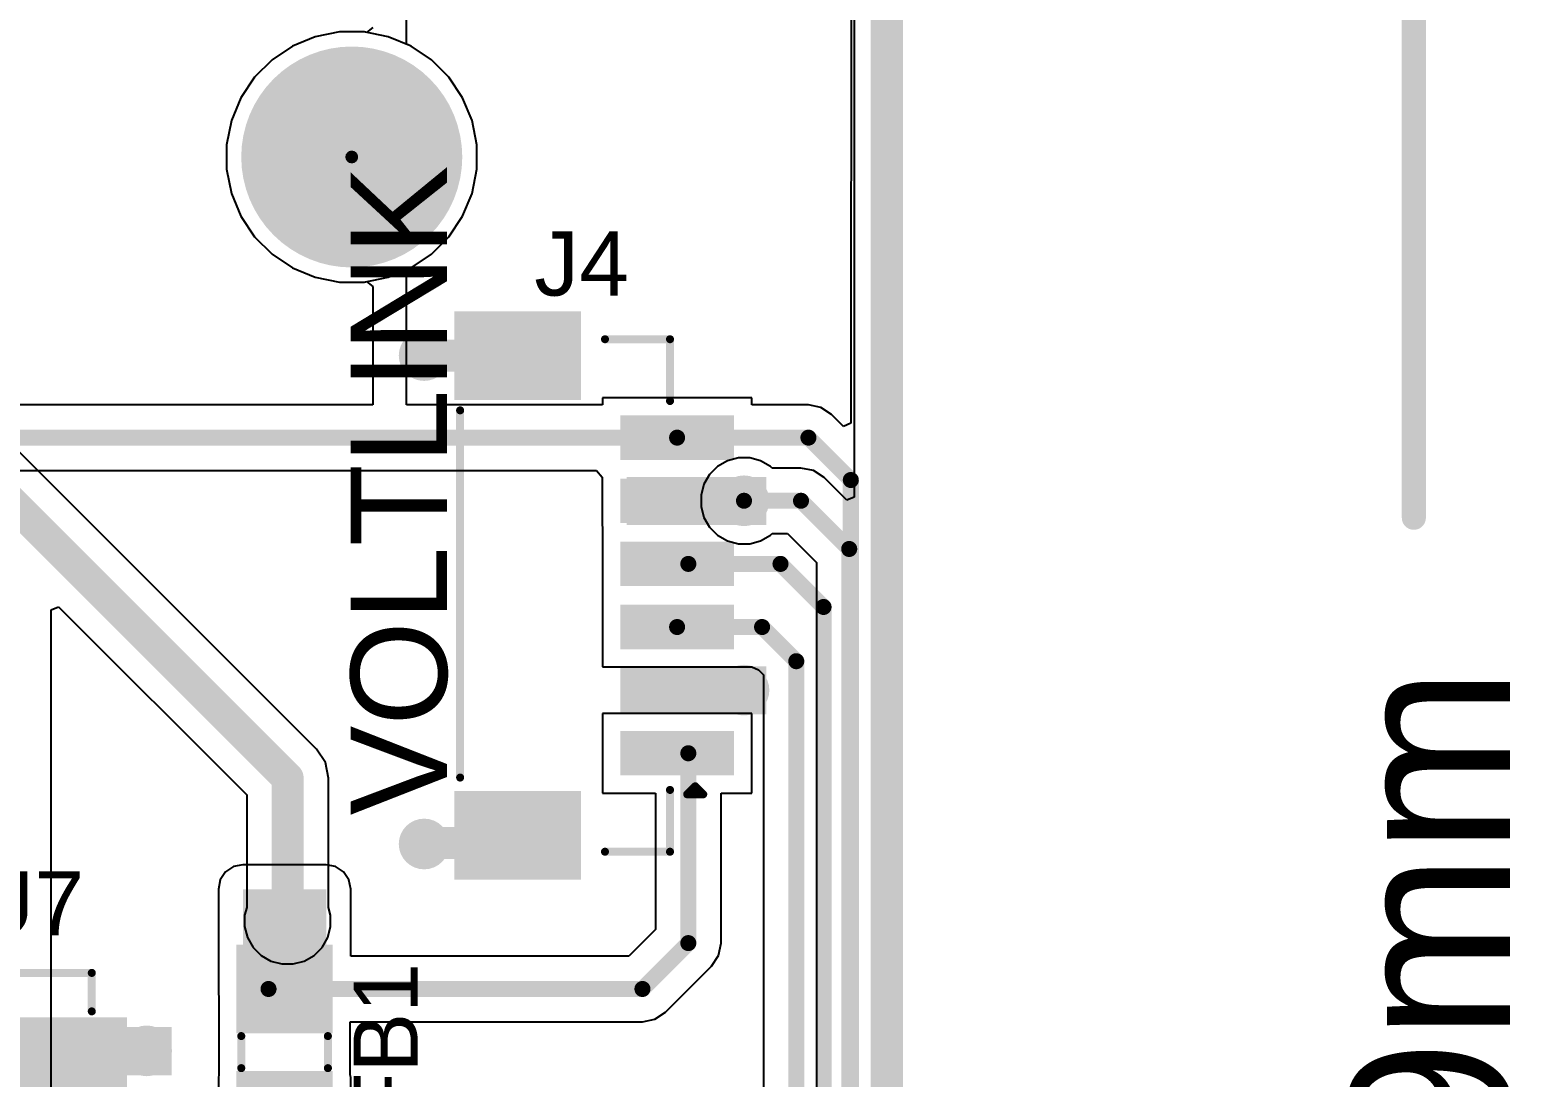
# Model space of a CAD drawing. Header units: millimetres. Extents: x -1.53 to 7.44, y -0.61 to 4.57.
# Drawn here: x 6.511 to 7.435, y 2.159 to 2.813 of the extents above; entities that cross this region are included whole.
import ezdxf

# ---------------------------------------------------------------- set-up
doc = ezdxf.new("R2010")
doc.units = ezdxf.units.MM
doc.header["$MEASUREMENT"] = 0
for name, color, linetype in [('BottomLayer', 5, 'Continuous'), ('BottomSolder', 6, 'Continuous'), ('Mechanical1', 6, 'Continuous'), ('Mechanical2', 216, 'Continuous'), ('MultiLayer', 9, 'Continuous'), ('PadHoleLayer', 156, 'Continuous'), ('TopLayer', 1, 'Continuous'), ('TopOverlay', 2, 'Continuous'), ('TopPaste', 8, 'Continuous'), ('TopSolder', 216, 'Continuous'), ('ViaHoleLayer', 16, 'Continuous')]:
    doc.layers.add(name, color=color, linetype=linetype)
doc.styles.add('Arial', font='', dxfattribs={"height": 0.2})
doc.styles.get('Arial').set_extended_font_data('Arial')

# ---------------------------------------------------------------- blocks, each defined once
blk = doc.blocks.new('ESP32_WROOM_32UE_N16_66')
at = {"layer": 'BottomLayer'}
h = blk.add_hatch(color=5, dxfattribs=at)
edge = h.paths.add_edge_path()
edge.add_arc((-0.08646, 0.11575), 0.01181, 0, 360)
h = blk.add_hatch(color=5, dxfattribs=at)
edge = h.paths.add_edge_path()
edge.add_arc((-0.03134, 0.11575), 0.01181, 0, 360)
h = blk.add_hatch(color=5, dxfattribs=at)
edge = h.paths.add_edge_path()
edge.add_arc((-0.11402, 0.08819), 0.01181, 0, 360)
h = blk.add_hatch(color=5, dxfattribs=at)
edge = h.paths.add_edge_path()
edge.add_arc((-0.0589, 0.08819), 0.01181, 0, 360)
h = blk.add_hatch(color=5, dxfattribs=at)
edge = h.paths.add_edge_path()
edge.add_arc((-0.00378, 0.08819), 0.01181, 0, 360)
h = blk.add_hatch(color=5, dxfattribs=at)
edge = h.paths.add_edge_path()
edge.add_arc((-0.08646, 0.06063), 0.01181, 0, 360)
h = blk.add_hatch(color=5, dxfattribs=at)
edge = h.paths.add_edge_path()
edge.add_arc((-0.03134, 0.06063), 0.01181, 0, 360)
h = blk.add_hatch(color=5, dxfattribs=at)
edge = h.paths.add_edge_path()
edge.add_arc((-0.11402, 0.03307), 0.01181, 0, 360)
h = blk.add_hatch(color=5, dxfattribs=at)
edge = h.paths.add_edge_path()
edge.add_arc((-0.0589, 0.03307), 0.01181, 0, 360)
h = blk.add_hatch(color=5, dxfattribs=at)
edge = h.paths.add_edge_path()
edge.add_arc((-0.00378, 0.03307), 0.01181, 0, 360)
h = blk.add_hatch(color=5, dxfattribs=at)
edge = h.paths.add_edge_path()
edge.add_arc((-0.08646, 0.00551), 0.01181, 0, 360)
h = blk.add_hatch(color=5, dxfattribs=at)
edge = h.paths.add_edge_path()
edge.add_arc((-0.03134, 0.00551), 0.01181, 0, 360)
at = {"layer": 'MultiLayer'}
h = blk.add_hatch(color=9, dxfattribs=at)
edge = h.paths.add_edge_path()
edge.add_arc((-0.08646, 0.11575), 0.01181, 0, 360)
h = blk.add_hatch(color=9, dxfattribs=at)
edge = h.paths.add_edge_path()
edge.add_arc((-0.03134, 0.11575), 0.01181, 0, 360)
h = blk.add_hatch(color=9, dxfattribs=at)
edge = h.paths.add_edge_path()
edge.add_arc((-0.11402, 0.08819), 0.01181, 0, 360)
h = blk.add_hatch(color=9, dxfattribs=at)
edge = h.paths.add_edge_path()
edge.add_arc((-0.0589, 0.08819), 0.01181, 0, 360)
h = blk.add_hatch(color=9, dxfattribs=at)
edge = h.paths.add_edge_path()
edge.add_arc((-0.00378, 0.08819), 0.01181, 0, 360)
h = blk.add_hatch(color=9, dxfattribs=at)
edge = h.paths.add_edge_path()
edge.add_arc((-0.08646, 0.06063), 0.01181, 0, 360)
h = blk.add_hatch(color=9, dxfattribs=at)
edge = h.paths.add_edge_path()
edge.add_arc((-0.03134, 0.06063), 0.01181, 0, 360)
h = blk.add_hatch(color=9, dxfattribs=at)
edge = h.paths.add_edge_path()
edge.add_arc((-0.11402, 0.03307), 0.01181, 0, 360)
h = blk.add_hatch(color=9, dxfattribs=at)
edge = h.paths.add_edge_path()
edge.add_arc((-0.0589, 0.03307), 0.01181, 0, 360)
h = blk.add_hatch(color=9, dxfattribs=at)
edge = h.paths.add_edge_path()
edge.add_arc((-0.00378, 0.03307), 0.01181, 0, 360)
h = blk.add_hatch(color=9, dxfattribs=at)
edge = h.paths.add_edge_path()
edge.add_arc((-0.08646, 0.00551), 0.01181, 0, 360)
h = blk.add_hatch(color=9, dxfattribs=at)
edge = h.paths.add_edge_path()
edge.add_arc((-0.03134, 0.00551), 0.01181, 0, 360)
at = {"layer": 'PadHoleLayer'}
h = blk.add_hatch(color=156, dxfattribs=at)
edge = h.paths.add_edge_path()
edge.add_arc((-0.08646, 0.11575), 0.00591, 0, 360)
h = blk.add_hatch(color=156, dxfattribs=at)
edge = h.paths.add_edge_path()
edge.add_arc((-0.03134, 0.11575), 0.00591, 0, 360)
h = blk.add_hatch(color=156, dxfattribs=at)
edge = h.paths.add_edge_path()
edge.add_arc((-0.11402, 0.08819), 0.00591, 0, 360)
h = blk.add_hatch(color=156, dxfattribs=at)
edge = h.paths.add_edge_path()
edge.add_arc((-0.0589, 0.08819), 0.00591, 0, 360)
h = blk.add_hatch(color=156, dxfattribs=at)
edge = h.paths.add_edge_path()
edge.add_arc((-0.00378, 0.08819), 0.00591, 0, 360)
h = blk.add_hatch(color=156, dxfattribs=at)
edge = h.paths.add_edge_path()
edge.add_arc((-0.08646, 0.06063), 0.00591, 0, 360)
h = blk.add_hatch(color=156, dxfattribs=at)
edge = h.paths.add_edge_path()
edge.add_arc((-0.03134, 0.06063), 0.00591, 0, 360)
h = blk.add_hatch(color=156, dxfattribs=at)
edge = h.paths.add_edge_path()
edge.add_arc((-0.11402, 0.03307), 0.00591, 0, 360)
h = blk.add_hatch(color=156, dxfattribs=at)
edge = h.paths.add_edge_path()
edge.add_arc((-0.0589, 0.03307), 0.00591, 0, 360)
h = blk.add_hatch(color=156, dxfattribs=at)
edge = h.paths.add_edge_path()
edge.add_arc((-0.00378, 0.03307), 0.00591, 0, 360)
h = blk.add_hatch(color=156, dxfattribs=at)
edge = h.paths.add_edge_path()
edge.add_arc((-0.08646, 0.00551), 0.00591, 0, 360)
h = blk.add_hatch(color=156, dxfattribs=at)
edge = h.paths.add_edge_path()
edge.add_arc((-0.03134, 0.00551), 0.00591, 0, 360)
at = {"layer": 'TopLayer'}
for points in [[(-0.37402, 0.36732), (-0.31496, 0.36732), (-0.31496, 0.33189), (-0.37402, 0.33189)], [(0.31496, 0.36732), (0.37402, 0.36732), (0.37402, 0.33189), (0.31496, 0.33189)], [(-0.37402, 0.31732), (-0.31496, 0.31732), (-0.31496, 0.28189), (-0.37402, 0.28189)], [(0.31496, 0.31732), (0.37402, 0.31732), (0.37402, 0.28189), (0.31496, 0.28189)], [(-0.37402, 0.26732), (-0.31496, 0.26732), (-0.31496, 0.23189), (-0.37402, 0.23189)], [(0.31496, 0.26732), (0.37402, 0.26732), (0.37402, 0.23189), (0.31496, 0.23189)], [(-0.37402, 0.21732), (-0.31496, 0.21732), (-0.31496, 0.18189), (-0.37402, 0.18189)], [(0.31496, 0.21732), (0.37402, 0.21732), (0.37402, 0.18189), (0.31496, 0.18189)], [(-0.37402, 0.16732), (-0.31496, 0.16732), (-0.31496, 0.13189), (-0.37402, 0.13189)], [(0.31496, 0.16732), (0.37402, 0.16732), (0.37402, 0.13189), (0.31496, 0.13189)], [(-0.13173, 0.13346), (-0.0963, 0.13346), (-0.0963, 0.09803), (-0.13173, 0.09803)], [(-0.07661, 0.13346), (-0.04118, 0.13346), (-0.04118, 0.09803), (-0.07661, 0.09803)], [(-0.0215, 0.13346), (0.01394, 0.13346), (0.01394, 0.09803), (-0.0215, 0.09803)], [(-0.37402, 0.11732), (-0.31496, 0.11732), (-0.31496, 0.08189), (-0.37402, 0.08189)], [(0.31496, 0.11732), (0.37402, 0.11732), (0.37402, 0.08189), (0.31496, 0.08189)], [(-0.13173, 0.07835), (-0.0963, 0.07835), (-0.0963, 0.04291), (-0.13173, 0.04291)], [(-0.07661, 0.07835), (-0.04118, 0.07835), (-0.04118, 0.04291), (-0.07661, 0.04291)], [(-0.0215, 0.07835), (0.01394, 0.07835), (0.01394, 0.04291), (-0.0215, 0.04291)], [(-0.37402, 0.06732), (-0.31496, 0.06732), (-0.31496, 0.03189), (-0.37402, 0.03189)], [(0.31496, 0.06732), (0.37402, 0.06732), (0.37402, 0.03189), (0.31496, 0.03189)], [(-0.13173, 0.02323), (-0.0963, 0.02323), (-0.0963, -0.0122), (-0.13173, -0.0122)], [(-0.07661, 0.02323), (-0.04118, 0.02323), (-0.04118, -0.0122), (-0.07661, -0.0122)], [(-0.0215, 0.02323), (0.01394, 0.02323), (0.01394, -0.0122), (-0.0215, -0.0122)], [(-0.37402, 0.01732), (-0.31496, 0.01732), (-0.31496, -0.01811), (-0.37402, -0.01811)], [(0.31496, 0.01732), (0.37402, 0.01732), (0.37402, -0.01811), (0.31496, -0.01811)], [(-0.37402, -0.03268), (-0.31496, -0.03268), (-0.31496, -0.06811), (-0.37402, -0.06811)], [(0.31496, -0.03268), (0.37402, -0.03268), (0.37402, -0.06811), (0.31496, -0.06811)], [(-0.37402, -0.08268), (-0.31496, -0.08268), (-0.31496, -0.11811), (-0.37402, -0.11811)], [(0.31496, -0.08268), (0.37402, -0.08268), (0.37402, -0.11811), (0.31496, -0.11811)], [(-0.37402, -0.13268), (-0.31496, -0.13268), (-0.31496, -0.16811), (-0.37402, -0.16811)], [(0.31496, -0.13268), (0.37402, -0.13268), (0.37402, -0.16811), (0.31496, -0.16811)], [(-0.37402, -0.18268), (-0.31496, -0.18268), (-0.31496, -0.21811), (-0.37402, -0.21811)], [(0.31496, -0.18268), (0.37402, -0.18268), (0.37402, -0.21811), (0.31496, -0.21811)], [(-0.37402, -0.23268), (-0.31496, -0.23268), (-0.31496, -0.26811), (-0.37402, -0.26811)], [(0.31496, -0.23268), (0.37402, -0.23268), (0.37402, -0.26811), (0.31496, -0.26811)], [(-0.37402, -0.28268), (-0.31496, -0.28268), (-0.31496, -0.31811), (-0.37402, -0.31811)], [(0.31496, -0.28268), (0.37402, -0.28268), (0.37402, -0.31811), (0.31496, -0.31811)], [(-0.24252, -0.37913), (-0.24252, -0.32008), (-0.20709, -0.32008), (-0.20709, -0.37913)], [(-0.19252, -0.37913), (-0.19252, -0.32008), (-0.15709, -0.32008), (-0.15709, -0.37913)], [(-0.14252, -0.37913), (-0.14252, -0.32008), (-0.10709, -0.32008), (-0.10709, -0.37913)], [(-0.09252, -0.37913), (-0.09252, -0.32008), (-0.05709, -0.32008), (-0.05709, -0.37913)], [(-0.04252, -0.37913), (-0.04252, -0.32008), (-0.00709, -0.32008), (-0.00709, -0.37913)], [(0.00748, -0.37913), (0.00748, -0.32008), (0.04291, -0.32008), (0.04291, -0.37913)], [(0.05748, -0.37913), (0.05748, -0.32008), (0.09291, -0.32008), (0.09291, -0.37913)], [(0.10748, -0.37913), (0.10748, -0.32008), (0.14291, -0.32008), (0.14291, -0.37913)], [(0.15748, -0.37913), (0.15748, -0.32008), (0.19291, -0.32008), (0.19291, -0.37913)], [(0.20748, -0.37913), (0.20748, -0.32008), (0.24291, -0.32008), (0.24291, -0.37913)]]:
    blk.add_hatch(color=1, dxfattribs=at).paths.add_polyline_path(points)
h = blk.add_hatch(color=1, dxfattribs=at)
edge = h.paths.add_edge_path()
edge.add_arc((-0.08646, 0.11575), 0.01181, 0, 360)
h = blk.add_hatch(color=1, dxfattribs=at)
edge = h.paths.add_edge_path()
edge.add_arc((-0.03134, 0.11575), 0.01181, 0, 360)
h = blk.add_hatch(color=1, dxfattribs=at)
edge = h.paths.add_edge_path()
edge.add_arc((-0.11402, 0.08819), 0.01181, 0, 360)
h = blk.add_hatch(color=1, dxfattribs=at)
edge = h.paths.add_edge_path()
edge.add_arc((-0.0589, 0.08819), 0.01181, 0, 360)
h = blk.add_hatch(color=1, dxfattribs=at)
edge = h.paths.add_edge_path()
edge.add_arc((-0.00378, 0.08819), 0.01181, 0, 360)
h = blk.add_hatch(color=1, dxfattribs=at)
edge = h.paths.add_edge_path()
edge.add_arc((-0.08646, 0.06063), 0.01181, 0, 360)
h = blk.add_hatch(color=1, dxfattribs=at)
edge = h.paths.add_edge_path()
edge.add_arc((-0.03134, 0.06063), 0.01181, 0, 360)
h = blk.add_hatch(color=1, dxfattribs=at)
edge = h.paths.add_edge_path()
edge.add_arc((-0.11402, 0.03307), 0.01181, 0, 360)
h = blk.add_hatch(color=1, dxfattribs=at)
edge = h.paths.add_edge_path()
edge.add_arc((-0.0589, 0.03307), 0.01181, 0, 360)
h = blk.add_hatch(color=1, dxfattribs=at)
edge = h.paths.add_edge_path()
edge.add_arc((-0.00378, 0.03307), 0.01181, 0, 360)
h = blk.add_hatch(color=1, dxfattribs=at)
edge = h.paths.add_edge_path()
edge.add_arc((-0.08646, 0.00551), 0.01181, 0, 360)
h = blk.add_hatch(color=1, dxfattribs=at)
edge = h.paths.add_edge_path()
edge.add_arc((-0.03134, 0.00551), 0.01181, 0, 360)
at = {"layer": 'TopOverlay'}
blk.add_hatch(color=2, dxfattribs=at).paths.add_polyline_path([(-0.309, 0.332), (-0.288, 0.332), (-0.288, 0.367), (-0.309, 0.367)])
at = {"layer": 'TopPaste'}
for points in [[(-0.37402, 0.36732), (-0.31496, 0.36732), (-0.31496, 0.33189), (-0.37402, 0.33189)], [(0.31496, 0.36732), (0.37402, 0.36732), (0.37402, 0.33189), (0.31496, 0.33189)], [(-0.37402, 0.31732), (-0.31496, 0.31732), (-0.31496, 0.28189), (-0.37402, 0.28189)], [(0.31496, 0.31732), (0.37402, 0.31732), (0.37402, 0.28189), (0.31496, 0.28189)], [(-0.37402, 0.26732), (-0.31496, 0.26732), (-0.31496, 0.23189), (-0.37402, 0.23189)], [(0.31496, 0.26732), (0.37402, 0.26732), (0.37402, 0.23189), (0.31496, 0.23189)], [(-0.37402, 0.21732), (-0.31496, 0.21732), (-0.31496, 0.18189), (-0.37402, 0.18189)], [(0.31496, 0.21732), (0.37402, 0.21732), (0.37402, 0.18189), (0.31496, 0.18189)], [(-0.37402, 0.16732), (-0.31496, 0.16732), (-0.31496, 0.13189), (-0.37402, 0.13189)], [(0.31496, 0.16732), (0.37402, 0.16732), (0.37402, 0.13189), (0.31496, 0.13189)], [(-0.13173, 0.13346), (-0.0963, 0.13346), (-0.0963, 0.09803), (-0.13173, 0.09803)], [(-0.07661, 0.13346), (-0.04118, 0.13346), (-0.04118, 0.09803), (-0.07661, 0.09803)], [(-0.0215, 0.13346), (0.01394, 0.13346), (0.01394, 0.09803), (-0.0215, 0.09803)], [(-0.37402, 0.11732), (-0.31496, 0.11732), (-0.31496, 0.08189), (-0.37402, 0.08189)], [(0.31496, 0.11732), (0.37402, 0.11732), (0.37402, 0.08189), (0.31496, 0.08189)], [(-0.13173, 0.07835), (-0.0963, 0.07835), (-0.0963, 0.04291), (-0.13173, 0.04291)], [(-0.07661, 0.07835), (-0.04118, 0.07835), (-0.04118, 0.04291), (-0.07661, 0.04291)], [(-0.0215, 0.07835), (0.01394, 0.07835), (0.01394, 0.04291), (-0.0215, 0.04291)], [(-0.37402, 0.06732), (-0.31496, 0.06732), (-0.31496, 0.03189), (-0.37402, 0.03189)], [(0.31496, 0.06732), (0.37402, 0.06732), (0.37402, 0.03189), (0.31496, 0.03189)], [(-0.13173, 0.02323), (-0.0963, 0.02323), (-0.0963, -0.0122), (-0.13173, -0.0122)], [(-0.07661, 0.02323), (-0.04118, 0.02323), (-0.04118, -0.0122), (-0.07661, -0.0122)], [(-0.0215, 0.02323), (0.01394, 0.02323), (0.01394, -0.0122), (-0.0215, -0.0122)], [(-0.37402, 0.01732), (-0.31496, 0.01732), (-0.31496, -0.01811), (-0.37402, -0.01811)], [(0.31496, 0.01732), (0.37402, 0.01732), (0.37402, -0.01811), (0.31496, -0.01811)], [(-0.37402, -0.03268), (-0.31496, -0.03268), (-0.31496, -0.06811), (-0.37402, -0.06811)], [(0.31496, -0.03268), (0.37402, -0.03268), (0.37402, -0.06811), (0.31496, -0.06811)], [(-0.37402, -0.08268), (-0.31496, -0.08268), (-0.31496, -0.11811), (-0.37402, -0.11811)], [(0.31496, -0.08268), (0.37402, -0.08268), (0.37402, -0.11811), (0.31496, -0.11811)], [(-0.37402, -0.13268), (-0.31496, -0.13268), (-0.31496, -0.16811), (-0.37402, -0.16811)], [(0.31496, -0.13268), (0.37402, -0.13268), (0.37402, -0.16811), (0.31496, -0.16811)], [(-0.37402, -0.18268), (-0.31496, -0.18268), (-0.31496, -0.21811), (-0.37402, -0.21811)], [(0.31496, -0.18268), (0.37402, -0.18268), (0.37402, -0.21811), (0.31496, -0.21811)], [(-0.37402, -0.23268), (-0.31496, -0.23268), (-0.31496, -0.26811), (-0.37402, -0.26811)], [(0.31496, -0.23268), (0.37402, -0.23268), (0.37402, -0.26811), (0.31496, -0.26811)], [(-0.37402, -0.28268), (-0.31496, -0.28268), (-0.31496, -0.31811), (-0.37402, -0.31811)], [(0.31496, -0.28268), (0.37402, -0.28268), (0.37402, -0.31811), (0.31496, -0.31811)], [(-0.24252, -0.37913), (-0.24252, -0.32008), (-0.20709, -0.32008), (-0.20709, -0.37913)], [(-0.19252, -0.37913), (-0.19252, -0.32008), (-0.15709, -0.32008), (-0.15709, -0.37913)], [(-0.14252, -0.37913), (-0.14252, -0.32008), (-0.10709, -0.32008), (-0.10709, -0.37913)], [(-0.09252, -0.37913), (-0.09252, -0.32008), (-0.05709, -0.32008), (-0.05709, -0.37913)], [(-0.04252, -0.37913), (-0.04252, -0.32008), (-0.00709, -0.32008), (-0.00709, -0.37913)], [(0.00748, -0.37913), (0.00748, -0.32008), (0.04291, -0.32008), (0.04291, -0.37913)], [(0.05748, -0.37913), (0.05748, -0.32008), (0.09291, -0.32008), (0.09291, -0.37913)], [(0.10748, -0.37913), (0.10748, -0.32008), (0.14291, -0.32008), (0.14291, -0.37913)], [(0.15748, -0.37913), (0.15748, -0.32008), (0.19291, -0.32008), (0.19291, -0.37913)], [(0.20748, -0.37913), (0.20748, -0.32008), (0.24291, -0.32008), (0.24291, -0.37913)]]:
    blk.add_hatch(color=8, dxfattribs=at).paths.add_polyline_path(points)
at = {"layer": 'TopSolder'}
for points in [[(-0.37802, 0.37132), (-0.31096, 0.37132), (-0.31096, 0.32789), (-0.37802, 0.32789)], [(0.31096, 0.37132), (0.37802, 0.37132), (0.37802, 0.32789), (0.31096, 0.32789)], [(-0.37802, 0.32132), (-0.31096, 0.32132), (-0.31096, 0.27789), (-0.37802, 0.27789)], [(0.31096, 0.32132), (0.37802, 0.32132), (0.37802, 0.27789), (0.31096, 0.27789)], [(-0.37802, 0.27132), (-0.31096, 0.27132), (-0.31096, 0.22789), (-0.37802, 0.22789)], [(0.31096, 0.27132), (0.37802, 0.27132), (0.37802, 0.22789), (0.31096, 0.22789)], [(-0.37802, 0.22132), (-0.31096, 0.22132), (-0.31096, 0.17789), (-0.37802, 0.17789)], [(0.31096, 0.22132), (0.37802, 0.22132), (0.37802, 0.17789), (0.31096, 0.17789)], [(-0.37802, 0.17132), (-0.31096, 0.17132), (-0.31096, 0.12789), (-0.37802, 0.12789)], [(0.31096, 0.17132), (0.37802, 0.17132), (0.37802, 0.12789), (0.31096, 0.12789)], [(-0.13573, 0.13746), (-0.0923, 0.13746), (-0.0923, 0.09403), (-0.13573, 0.09403)], [(-0.08061, 0.13746), (-0.03718, 0.13746), (-0.03718, 0.09403), (-0.08061, 0.09403)], [(-0.0255, 0.13746), (0.01794, 0.13746), (0.01794, 0.09403), (-0.0255, 0.09403)], [(-0.37802, 0.12132), (-0.31096, 0.12132), (-0.31096, 0.07789), (-0.37802, 0.07789)], [(0.31096, 0.12132), (0.37802, 0.12132), (0.37802, 0.07789), (0.31096, 0.07789)], [(-0.13573, 0.08235), (-0.0923, 0.08235), (-0.0923, 0.03891), (-0.13573, 0.03891)], [(-0.08061, 0.08235), (-0.03718, 0.08235), (-0.03718, 0.03891), (-0.08061, 0.03891)], [(-0.0255, 0.08235), (0.01794, 0.08235), (0.01794, 0.03891), (-0.0255, 0.03891)], [(-0.37802, 0.07132), (-0.31096, 0.07132), (-0.31096, 0.02789), (-0.37802, 0.02789)], [(0.31096, 0.07132), (0.37802, 0.07132), (0.37802, 0.02789), (0.31096, 0.02789)], [(-0.37802, 0.02132), (-0.31096, 0.02132), (-0.31096, -0.02211), (-0.37802, -0.02211)], [(-0.13573, 0.02723), (-0.0923, 0.02723), (-0.0923, -0.0162), (-0.13573, -0.0162)], [(-0.08061, 0.02723), (-0.03718, 0.02723), (-0.03718, -0.0162), (-0.08061, -0.0162)], [(-0.0255, 0.02723), (0.01794, 0.02723), (0.01794, -0.0162), (-0.0255, -0.0162)], [(0.31096, 0.02132), (0.37802, 0.02132), (0.37802, -0.02211), (0.31096, -0.02211)], [(-0.37802, -0.02868), (-0.31096, -0.02868), (-0.31096, -0.07211), (-0.37802, -0.07211)], [(0.31096, -0.02868), (0.37802, -0.02868), (0.37802, -0.07211), (0.31096, -0.07211)], [(-0.37802, -0.07868), (-0.31096, -0.07868), (-0.31096, -0.12211), (-0.37802, -0.12211)], [(0.31096, -0.07868), (0.37802, -0.07868), (0.37802, -0.12211), (0.31096, -0.12211)], [(-0.37802, -0.12868), (-0.31096, -0.12868), (-0.31096, -0.17211), (-0.37802, -0.17211)], [(0.31096, -0.12868), (0.37802, -0.12868), (0.37802, -0.17211), (0.31096, -0.17211)], [(-0.37802, -0.17868), (-0.31096, -0.17868), (-0.31096, -0.22211), (-0.37802, -0.22211)], [(0.31096, -0.17868), (0.37802, -0.17868), (0.37802, -0.22211), (0.31096, -0.22211)], [(-0.37802, -0.22868), (-0.31096, -0.22868), (-0.31096, -0.27211), (-0.37802, -0.27211)], [(0.31096, -0.22868), (0.37802, -0.22868), (0.37802, -0.27211), (0.31096, -0.27211)], [(-0.37802, -0.27868), (-0.31096, -0.27868), (-0.31096, -0.32211), (-0.37802, -0.32211)], [(0.31096, -0.27868), (0.37802, -0.27868), (0.37802, -0.32211), (0.31096, -0.32211)], [(-0.24652, -0.38313), (-0.24652, -0.31608), (-0.20309, -0.31608), (-0.20309, -0.38313)], [(-0.19652, -0.38313), (-0.19652, -0.31608), (-0.15309, -0.31608), (-0.15309, -0.38313)], [(-0.14652, -0.38313), (-0.14652, -0.31608), (-0.10309, -0.31608), (-0.10309, -0.38313)], [(-0.09652, -0.38313), (-0.09652, -0.31608), (-0.05309, -0.31608), (-0.05309, -0.38313)], [(-0.04652, -0.38313), (-0.04652, -0.31608), (-0.00309, -0.31608), (-0.00309, -0.38313)], [(0.00348, -0.38313), (0.00348, -0.31608), (0.04691, -0.31608), (0.04691, -0.38313)], [(0.05348, -0.38313), (0.05348, -0.31608), (0.09691, -0.31608), (0.09691, -0.38313)], [(0.10348, -0.38313), (0.10348, -0.31608), (0.14691, -0.31608), (0.14691, -0.38313)], [(0.15348, -0.38313), (0.15348, -0.31608), (0.19691, -0.31608), (0.19691, -0.38313)], [(0.20348, -0.38313), (0.20348, -0.31608), (0.24691, -0.31608), (0.24691, -0.38313)]]:
    blk.add_hatch(color=216, dxfattribs=at).paths.add_polyline_path(points)
at = {"layer": 'TopOverlay'}
for points, const_width in [([(-0.356, 0.399), (0.356, 0.399)], 0.005), ([(-0.356, 0.375), (-0.356, 0.399)], 0.005), ([(0.356, 0.375), (0.356, 0.399)], 0.005), ([(-0.38865, 0.35469), (-0.38365, 0.34969)], 0.01181), ([(-0.38865, 0.34469), (-0.38865, 0.35469)], 0.01181), ([(-0.38865, 0.34469), (-0.38365, 0.34969)], 0.01181), ([(-0.356, -0.361), (-0.356, -0.332)], 0.005), ([(0.356, -0.361), (0.356, -0.332)], 0.005), ([(-0.356, -0.361), (-0.258, -0.361)], 0.005), ([(0.258, -0.361), (0.356, -0.361)], 0.005)]:
    blk.add_lwpolyline(points, dxfattribs=dict(at, const_width=const_width))
for points, const_width in [([(-0.35725, 0.399, 1), (-0.35475, 0.399, 1)], 0.0025), ([(-0.35725, 0.399, 1), (-0.35475, 0.399, 1)], 0.0025), ([(0.35475, 0.399, 1), (0.35725, 0.399, 1)], 0.0025), ([(0.35475, 0.399, 1), (0.35725, 0.399, 1)], 0.0025), ([(-0.35725, 0.375, 1), (-0.35475, 0.375, 1)], 0.0025), ([(0.35475, 0.375, 1), (0.35725, 0.375, 1)], 0.0025), ([(-0.3916, 0.35469, 1), (-0.38569, 0.35469, 1)], 0.00591), ([(-0.3916, 0.35469, 1), (-0.38569, 0.35469, 1)], 0.00591), ([(-0.3866, 0.34969, 1), (-0.38069, 0.34969, 1)], 0.00591), ([(-0.3866, 0.34969, 1), (-0.38069, 0.34969, 1)], 0.00591), ([(-0.3916, 0.34469, 1), (-0.38569, 0.34469, 1)], 0.00591), ([(-0.3916, 0.34469, 1), (-0.38569, 0.34469, 1)], 0.00591), ([(-0.35725, -0.332, 1), (-0.35475, -0.332, 1)], 0.0025), ([(0.35475, -0.332, 1), (0.35725, -0.332, 1)], 0.0025), ([(-0.35725, -0.361, 1), (-0.35475, -0.361, 1)], 0.0025), ([(-0.35725, -0.361, 1), (-0.35475, -0.361, 1)], 0.0025), ([(-0.25925, -0.361, 1), (-0.25675, -0.361, 1)], 0.0025), ([(0.25675, -0.361, 1), (0.25925, -0.361, 1)], 0.0025), ([(0.35475, -0.361, 1), (0.35725, -0.361, 1)], 0.0025), ([(0.35475, -0.361, 1), (0.35725, -0.361, 1)], 0.0025)]:
    blk.add_lwpolyline(points, format="xyb", close=True, dxfattribs=dict(at, const_width=const_width))
blk = doc.blocks.new('V________T______155')
at = {"layer": 'TopLayer'}
for points in [[(-0.17323, 0.08514), (-0.12598, 0.08514), (-0.12598, 0.01427), (-0.17323, 0.01427)], [(0.12598, 0.08514), (0.17323, 0.08514), (0.17323, 0.01427), (0.12598, 0.01427)], [(-0.10827, -0.01821), (-0.08858, -0.01821), (-0.08858, -0.0812), (-0.10827, -0.0812)], [(-0.0689, -0.01821), (-0.04921, -0.01821), (-0.04921, -0.0812), (-0.0689, -0.0812)], [(-0.02953, -0.01821), (-0.00984, -0.01821), (-0.00984, -0.0812), (-0.02953, -0.0812)], [(0.00984, -0.01821), (0.02953, -0.01821), (0.02953, -0.0812), (0.00984, -0.0812)], [(0.04921, -0.01821), (0.0689, -0.01821), (0.0689, -0.0812), (0.04921, -0.0812)], [(0.08858, -0.01821), (0.10827, -0.01821), (0.10827, -0.0812), (0.08858, -0.0812)]]:
    blk.add_hatch(color=1, dxfattribs=at).paths.add_polyline_path(points)
at = {"layer": 'TopPaste'}
for points in [[(-0.17323, 0.08514), (-0.12598, 0.08514), (-0.12598, 0.01427), (-0.17323, 0.01427)], [(0.12598, 0.08514), (0.17323, 0.08514), (0.17323, 0.01427), (0.12598, 0.01427)], [(-0.10827, -0.01821), (-0.08858, -0.01821), (-0.08858, -0.0812), (-0.10827, -0.0812)], [(-0.0689, -0.01821), (-0.04921, -0.01821), (-0.04921, -0.0812), (-0.0689, -0.0812)], [(-0.02953, -0.01821), (-0.00984, -0.01821), (-0.00984, -0.0812), (-0.02953, -0.0812)], [(0.00984, -0.01821), (0.02953, -0.01821), (0.02953, -0.0812), (0.00984, -0.0812)], [(0.04921, -0.01821), (0.0689, -0.01821), (0.0689, -0.0812), (0.04921, -0.0812)], [(0.08858, -0.01821), (0.10827, -0.01821), (0.10827, -0.0812), (0.08858, -0.0812)]]:
    blk.add_hatch(color=8, dxfattribs=at).paths.add_polyline_path(points)
at = {"layer": 'TopSolder'}
for points in [[(-0.17723, 0.08914), (-0.12198, 0.08914), (-0.12198, 0.01027), (-0.17723, 0.01027)], [(0.12198, 0.08914), (0.17723, 0.08914), (0.17723, 0.01027), (0.12198, 0.01027)], [(-0.11227, -0.01421), (-0.08458, -0.01421), (-0.08458, -0.0852), (-0.11227, -0.0852)], [(-0.0729, -0.01421), (-0.04521, -0.01421), (-0.04521, -0.0852), (-0.0729, -0.0852)], [(-0.03353, -0.01421), (-0.00584, -0.01421), (-0.00584, -0.0852), (-0.03353, -0.0852)], [(0.00584, -0.01421), (0.03353, -0.01421), (0.03353, -0.0852), (0.00584, -0.0852)], [(0.04521, -0.01421), (0.0729, -0.01421), (0.0729, -0.0852), (0.04521, -0.0852)], [(0.08458, -0.01421), (0.11227, -0.01421), (0.11227, -0.0852), (0.08458, -0.0852)]]:
    blk.add_hatch(color=216, dxfattribs=at).paths.add_polyline_path(points)
at = {"layer": 'TopOverlay', "const_width": 0.005}
for points in [[(-0.11356, 0.08556), (0.11544, 0.08556)], [(-0.15981, -0.00474), (-0.15981, -0.04528)], [(0.15981, -0.00474), (0.15981, -0.04528)], [(-0.15981, -0.04528), (-0.12128, -0.04528)], [(0.12128, -0.04528), (0.15981, -0.04528)], [(-0.124, -0.056), (-0.124, -0.066)], [(-0.124, -0.056), (-0.119, -0.061)], [(-0.119, -0.061), (-0.124, -0.066)]]:
    blk.add_lwpolyline(points, dxfattribs=at)
at = {"layer": 'TopOverlay', "const_width": 0.0025}
for points in [[(-0.11481, 0.08556, 1), (-0.11231, 0.08556, 1)], [(0.11419, 0.08556, 1), (0.11669, 0.08556, 1)], [(-0.16106, -0.00474, 1), (-0.15856, -0.00474, 1)], [(0.15856, -0.00474, 1), (0.16106, -0.00474, 1)], [(-0.16106, -0.04528, 1), (-0.15856, -0.04528, 1)], [(-0.16106, -0.04528, 1), (-0.15856, -0.04528, 1)], [(-0.12253, -0.04528, 1), (-0.12003, -0.04528, 1)], [(0.12003, -0.04528, 1), (0.12253, -0.04528, 1)], [(0.15856, -0.04528, 1), (0.16106, -0.04528, 1)], [(0.15856, -0.04528, 1), (0.16106, -0.04528, 1)], [(-0.12525, -0.056, 1), (-0.12275, -0.056, 1)], [(-0.12525, -0.056, 1), (-0.12275, -0.056, 1)], [(-0.12525, -0.066, 1), (-0.12275, -0.066, 1)], [(-0.12525, -0.066, 1), (-0.12275, -0.066, 1)], [(-0.12025, -0.061, 1), (-0.11775, -0.061, 1)], [(-0.12025, -0.061, 1), (-0.11775, -0.061, 1)]]:
    blk.add_lwpolyline(points, format="xyb", close=True, dxfattribs=at)
blk = doc.blocks.new('I___0805_162')
at = {"layer": 'TopLayer'}
for points in [[(-0.06299, 0.02598), (-0.01575, 0.02598), (-0.01575, -0.02598), (-0.06299, -0.02598)], [(0.01575, 0.02598), (0.06299, 0.02598), (0.06299, -0.02598), (0.01575, -0.02598)]]:
    blk.add_hatch(color=1, dxfattribs=at).paths.add_polyline_path(points)
at = {"layer": 'TopPaste'}
for points in [[(-0.06299, 0.02598), (-0.01575, 0.02598), (-0.01575, -0.02598), (-0.06299, -0.02598)], [(0.01575, 0.02598), (0.06299, 0.02598), (0.06299, -0.02598), (0.01575, -0.02598)]]:
    blk.add_hatch(color=8, dxfattribs=at).paths.add_polyline_path(points)
at = {"layer": 'TopSolder'}
for points in [[(-0.06699, 0.02998), (-0.01175, 0.02998), (-0.01175, -0.02998), (-0.06699, -0.02998)], [(0.01175, 0.02998), (0.06699, 0.02998), (0.06699, -0.02998), (0.01175, -0.02998)]]:
    blk.add_hatch(color=216, dxfattribs=at).paths.add_polyline_path(points)
at = {"layer": 'TopOverlay', "const_width": 0.005}
for points in [[(0.01, 0.027), (-0.01, 0.027)], [(0.01, -0.027), (-0.01, -0.027)]]:
    blk.add_lwpolyline(points, dxfattribs=at)
at = {"layer": 'TopOverlay', "const_width": 0.0025}
for points in [[(-0.01125, 0.027, 1), (-0.00875, 0.027, 1)], [(0.00875, 0.027, 1), (0.01125, 0.027, 1)], [(-0.01125, -0.027, 1), (-0.00875, -0.027, 1)], [(0.00875, -0.027, 1), (0.01125, -0.027, 1)]]:
    blk.add_lwpolyline(points, format="xyb", close=True, dxfattribs=at)

msp = doc.modelspace()

# ---------------------------------------------------------------- hatches: boundary and pattern name
at = {"layer": 'BottomLayer'}
h = msp.add_hatch(color=5, dxfattribs=at)
edge = h.paths.add_edge_path()
edge.add_arc((6.757, 2.60961), 0.01181, 0, 360)
h = msp.add_hatch(color=5, dxfattribs=at)
edge = h.paths.add_edge_path()
edge.add_arc((6.95641, 2.51906), 0.01181, 0, 360)
h = msp.add_hatch(color=5, dxfattribs=at)
edge = h.paths.add_edge_path()
edge.add_arc((6.95641, 2.40095), 0.01181, 0, 360)
h = msp.add_hatch(color=5, dxfattribs=at)
edge = h.paths.add_edge_path()
edge.add_arc((6.757, 2.305), 0.01181, 0, 360)
h = msp.add_hatch(color=5, dxfattribs=at)
edge = h.paths.add_edge_path()
edge.add_arc((6.67188, 2.257), 0.01181, 0, 360)
h = msp.add_hatch(color=5, dxfattribs=at)
edge = h.paths.add_edge_path()
edge.add_arc((6.584, 2.176), 0.01181, 0, 360)
at = {"layer": 'BottomSolder'}
h = msp.add_hatch(color=6, dxfattribs=at)
edge = h.paths.add_edge_path()
edge.add_arc((6.71187, 2.73346), 0.004, 0, 360)
h = msp.add_hatch(color=6, dxfattribs=at)
edge = h.paths.add_edge_path()
edge.add_arc((6.757, 2.60961), 0.01581, 0, 360)
h = msp.add_hatch(color=6, dxfattribs=at)
edge = h.paths.add_edge_path()
edge.add_arc((6.95641, 2.51906), 0.01581, 0, 360)
h = msp.add_hatch(color=6, dxfattribs=at)
edge = h.paths.add_edge_path()
edge.add_arc((6.95641, 2.40095), 0.01581, 0, 360)
h = msp.add_hatch(color=6, dxfattribs=at)
edge = h.paths.add_edge_path()
edge.add_arc((6.757, 2.305), 0.01581, 0, 360)
h = msp.add_hatch(color=6, dxfattribs=at)
edge = h.paths.add_edge_path()
edge.add_arc((6.67188, 2.257), 0.01581, 0, 360)
h = msp.add_hatch(color=6, dxfattribs=at)
edge = h.paths.add_edge_path()
edge.add_arc((6.584, 2.176), 0.01581, 0, 360)
at = {"layer": 'PadHoleLayer'}
h = msp.add_hatch(color=156, dxfattribs=at)
edge = h.paths.add_edge_path()
edge.add_arc((6.71187, 2.73346), 0.06299, 0, 360)
at = {"layer": 'TopLayer'}
for points in [[(6.844, 2.631), (6.795, 2.631), (6.795, 2.603), (6.844, 2.603)], [(6.88321, 2.50391), (6.97041, 2.50391), (6.97041, 2.53383), (6.88321, 2.53383)], [(6.88321, 2.3858), (6.97041, 2.3858), (6.97041, 2.41572), (6.88321, 2.41572)], [(6.88174, 2.391), (6.964, 2.391), (6.964, 2.41068), (6.88174, 2.41068)], [(6.69598, 2.21129), (6.69598, 2.27676), (6.64402, 2.27676), (6.64402, 2.21129)], [(6.50876, 2.16078), (6.59964, 2.16078), (6.59964, 2.19077), (6.50876, 2.19077)]]:
    msp.add_hatch(color=1, dxfattribs=at).paths.add_polyline_path(points)
h = msp.add_hatch(color=1, dxfattribs=at)
edge = h.paths.add_edge_path()
edge.add_arc((6.757, 2.60961), 0.01181, 0, 360)
h = msp.add_hatch(color=1, dxfattribs=at)
edge = h.paths.add_edge_path()
edge.add_arc((6.95641, 2.51906), 0.01181, 0, 360)
h = msp.add_hatch(color=1, dxfattribs=at)
edge = h.paths.add_edge_path()
edge.add_arc((6.95641, 2.40095), 0.01181, 0, 360)
h = msp.add_hatch(color=1, dxfattribs=at)
edge = h.paths.add_edge_path()
edge.add_arc((6.757, 2.305), 0.01181, 0, 360)
h = msp.add_hatch(color=1, dxfattribs=at)
edge = h.paths.add_edge_path()
edge.add_arc((6.67188, 2.257), 0.01181, 0, 360)
h = msp.add_hatch(color=1, dxfattribs=at)
edge = h.paths.add_edge_path()
edge.add_arc((6.584, 2.176), 0.01181, 0, 360)
at = {"layer": 'TopSolder'}
h = msp.add_hatch(color=216, dxfattribs=at)
edge = h.paths.add_edge_path()
edge.add_arc((6.71187, 2.73346), 0.004, 0, 360)
h = msp.add_hatch(color=216, dxfattribs=at)
edge = h.paths.add_edge_path()
edge.add_arc((6.757, 2.60961), 0.01581, 0, 360)
h = msp.add_hatch(color=216, dxfattribs=at)
edge = h.paths.add_edge_path()
edge.add_arc((6.95641, 2.51906), 0.01581, 0, 360)
h = msp.add_hatch(color=216, dxfattribs=at)
edge = h.paths.add_edge_path()
edge.add_arc((6.95641, 2.40095), 0.01581, 0, 360)
h = msp.add_hatch(color=216, dxfattribs=at)
edge = h.paths.add_edge_path()
edge.add_arc((6.757, 2.305), 0.01581, 0, 360)
h = msp.add_hatch(color=216, dxfattribs=at)
edge = h.paths.add_edge_path()
edge.add_arc((6.67188, 2.257), 0.01581, 0, 360)
h = msp.add_hatch(color=216, dxfattribs=at)
edge = h.paths.add_edge_path()
edge.add_arc((6.584, 2.176), 0.01581, 0, 360)
at = {"layer": 'ViaHoleLayer'}
h = msp.add_hatch(color=16, dxfattribs=at)
edge = h.paths.add_edge_path()
edge.add_arc((6.757, 2.60961), 0.00591, 0, 360)
h = msp.add_hatch(color=16, dxfattribs=at)
edge = h.paths.add_edge_path()
edge.add_arc((6.95641, 2.51906), 0.00591, 0, 360)
h = msp.add_hatch(color=16, dxfattribs=at)
edge = h.paths.add_edge_path()
edge.add_arc((6.95641, 2.40095), 0.00591, 0, 360)
h = msp.add_hatch(color=16, dxfattribs=at)
edge = h.paths.add_edge_path()
edge.add_arc((6.757, 2.305), 0.00591, 0, 360)
h = msp.add_hatch(color=16, dxfattribs=at)
edge = h.paths.add_edge_path()
edge.add_arc((6.67188, 2.257), 0.00591, 0, 360)
h = msp.add_hatch(color=16, dxfattribs=at)
edge = h.paths.add_edge_path()
edge.add_arc((6.584, 2.176), 0.00591, 0, 360)

# ---------------------------------------------------------------- linework, layer by layer
at = {"layer": 'BottomLayer'}
for p, q in [((7.02505, 4.17154), (7.02505, 2.52133)), ((6.70419, 2.81145), (6.68912, 2.80846)), ((6.71955, 2.81145), (6.70419, 2.81145)), ((6.73462, 2.80846), (6.71955, 2.81145)), ((6.67493, 2.80258), (6.66216, 2.79404)), ((6.68912, 2.80846), (6.67493, 2.80258)), ((6.74882, 2.80258), (6.73462, 2.80846)), ((6.76159, 2.79404), (6.74882, 2.80258)), ((6.66216, 2.79404), (6.65129, 2.78318)), ((6.77245, 2.78318), (6.76159, 2.79404)), ((6.65129, 2.78318), (6.64276, 2.77041)), ((6.78099, 2.77041), (6.77245, 2.78318)), ((6.64276, 2.77041), (6.63688, 2.75621)), ((6.78687, 2.75621), (6.78099, 2.77041)), ((6.63688, 2.75621), (6.63388, 2.74114)), ((6.78986, 2.74114), (6.78687, 2.75621)), ((6.63388, 2.74114), (6.63388, 2.72578)), ((6.78986, 2.72578), (6.78986, 2.74114)), ((6.63388, 2.72578), (6.63688, 2.71071)), ((6.78687, 2.71071), (6.78986, 2.72578)), ((6.63688, 2.71071), (6.64276, 2.69652)), ((6.78099, 2.69652), (6.78687, 2.71071)), ((6.64276, 2.69652), (6.65129, 2.68375)), ((6.77245, 2.68375), (6.78099, 2.69652)), ((6.65129, 2.68375), (6.66216, 2.67288)), ((6.76159, 2.67288), (6.77245, 2.68375)), ((6.66216, 2.67288), (6.67493, 2.66435)), ((6.74882, 2.66435), (6.76159, 2.67288)), ((6.67493, 2.66435), (6.68912, 2.65847)), ((6.73462, 2.65847), (6.74882, 2.66435)), ((6.68912, 2.65847), (6.70419, 2.65547)), ((6.70419, 2.65547), (6.71955, 2.65547)), ((6.71955, 2.65547), (6.73462, 2.65847)), ((6.6899, 2.36414), (6.47299, 2.58106)), ((6.94606, 2.54404), (6.93995, 2.54051)), ((6.95288, 2.54587), (6.94606, 2.54404)), ((6.95994, 2.54587), (6.95288, 2.54587)), ((6.96676, 2.54404), (6.95994, 2.54587)), ((6.97288, 2.54051), (6.96676, 2.54404)), ((6.93496, 2.53552), (6.93143, 2.5294)), ((6.93995, 2.54051), (6.93496, 2.53552)), ((6.97394, 2.53945), (6.97288, 2.54051)), ((6.99194, 2.53945), (6.97394, 2.53945)), ((6.99975, 2.53789), (6.99194, 2.53945)), ((7.00636, 2.53347), (6.99975, 2.53789)), ((7.02043, 2.51941), (7.00636, 2.53347)), ((6.93143, 2.5294), (6.9296, 2.52258)), ((6.9296, 2.52258), (6.9296, 2.51553)), ((6.9296, 2.51553), (6.93143, 2.50871)), ((7.02505, 2.52133), (7.02043, 2.51941)), ((6.93143, 2.50871), (6.93496, 2.50259)), ((6.93496, 2.50259), (6.93995, 2.4976)), ((6.93995, 2.4976), (6.94606, 2.49407)), ((6.96676, 2.49407), (6.97288, 2.4976)), ((6.97288, 2.4976), (6.97394, 2.49866)), ((6.97394, 2.49866), (6.9835, 2.49866)), ((6.9835, 2.49866), (7.00161, 2.48055)), ((6.94606, 2.49407), (6.95288, 2.49224)), ((6.95288, 2.49224), (6.95994, 2.49224)), ((6.95994, 2.49224), (6.96676, 2.49407)), ((7.00161, 2.48055), (7.00161, 2.11476)), ((6.52439, 2.45103), (6.52901, 2.45294)), ((6.52439, 2.00099), (6.52439, 2.45103)), ((6.52901, 2.45294), (6.64639, 2.33556)), ((6.69543, 2.35588), (6.6899, 2.36414)), ((6.69737, 2.34612), (6.69543, 2.35588)), ((6.69737, 2.26546), (6.69737, 2.34612)), ((6.64639, 2.33556), (6.64639, 2.26546)), ((6.64639, 2.26546), (6.64507, 2.26053)), ((6.69869, 2.26053), (6.69737, 2.26546)), ((6.64507, 2.26053), (6.64507, 2.25347)), ((6.69869, 2.25347), (6.69869, 2.26053)), ((6.64507, 2.25347), (6.6469, 2.24665)), ((6.6469, 2.24665), (6.65043, 2.24054)), ((6.69333, 2.24054), (6.69686, 2.24665)), ((6.69686, 2.24665), (6.69869, 2.25347)), ((6.65043, 2.24054), (6.65542, 2.23555)), ((6.68834, 2.23555), (6.69333, 2.24054)), ((6.65542, 2.23555), (6.66153, 2.23202)), ((6.66153, 2.23202), (6.66835, 2.23019)), ((6.66835, 2.23019), (6.67541, 2.23019)), ((6.67541, 2.23019), (6.68223, 2.23202)), ((6.68223, 2.23202), (6.68834, 2.23555))]:
    msp.add_line(p, q, dxfattribs=at)
for points, const_width in [([(6.4475, 2.5705), (6.67188, 2.34612)], 0.02), ([(6.95641, 2.51906), (6.99194, 2.51906)], 0.01), ([(6.99194, 2.51906), (7.022, 2.489)], 0.01), ([(7.022, 1.412), (7.022, 2.489)], 0.01), ([(6.67188, 2.257), (6.67188, 2.34612)], 0.02)]:
    msp.add_lwpolyline(points, dxfattribs=dict(at, const_width=const_width))
for points, const_width in [([(6.95391, 2.51906, 1), (6.95891, 2.51906, 1)], 0.005), ([(6.98944, 2.51906, 1), (6.99444, 2.51906, 1)], 0.005), ([(6.98944, 2.51906, 1), (6.99444, 2.51906, 1)], 0.005), ([(7.0195, 2.489, 1), (7.0245, 2.489, 1)], 0.005), ([(7.0195, 2.489, 1), (7.0245, 2.489, 1)], 0.005), ([(6.66688, 2.34612, 1), (6.67688, 2.34612, 1)], 0.01), ([(6.66688, 2.34612, 1), (6.67688, 2.34612, 1)], 0.01), ([(6.66688, 2.257, 1), (6.67688, 2.257, 1)], 0.01)]:
    msp.add_lwpolyline(points, format="xyb", close=True, dxfattribs=dict(at, const_width=const_width))
at = {"layer": 'Mechanical1', "const_width": 0.015}
msp.add_lwpolyline([(7.374, 2.50846), (7.374, 4.25584)], dxfattribs=at)
at = {"layer": 'Mechanical1', "const_width": 0.0075}
msp.add_lwpolyline([(7.37025, 2.50846, 1), (7.37775, 2.50846, 1)], format="xyb", close=True, dxfattribs=at)
at = {"layer": 'Mechanical2', "const_width": 0.02}
msp.add_lwpolyline([(7.04544, 0.83539), (7.04544, 4.17154)], dxfattribs=at)
at = {"layer": 'Mechanical2'}
for points, const_width in [([(6.76109, 2.73346, 1), (6.66266, 2.73346, 1)], 0.03937), ([(6.65282, 2.73346, 1), (6.6725, 2.73346, 1)], 0.01969), ([(6.75124, 2.73346, 1), (6.77093, 2.73346, 1)], 0.01969)]:
    msp.add_lwpolyline(points, format="xyb", close=True, dxfattribs=dict(at, const_width=const_width))
at = {"layer": 'TopLayer'}
for p, q in [((6.746, 2.80374), (6.746, 4.03986)), ((7.02401, 3.65118), (7.023, 2.603)), ((6.70419, 2.81145), (6.68912, 2.80846)), ((6.71955, 2.81145), (6.70419, 2.81145)), ((6.72113, 2.81114), (6.71955, 2.81145)), ((6.725, 2.81431), (6.72113, 2.81114)), ((6.67493, 2.80258), (6.66216, 2.79404)), ((6.68912, 2.80846), (6.67493, 2.80258)), ((6.74882, 2.80258), (6.746, 2.80374)), ((6.76159, 2.79404), (6.74882, 2.80258)), ((6.66216, 2.79404), (6.65129, 2.78318)), ((6.77245, 2.78318), (6.76159, 2.79404)), ((6.65129, 2.78318), (6.64276, 2.77041)), ((6.78099, 2.77041), (6.77245, 2.78318)), ((6.64276, 2.77041), (6.63688, 2.75621)), ((6.78687, 2.75621), (6.78099, 2.77041)), ((6.63688, 2.75621), (6.63388, 2.74114)), ((6.78986, 2.74114), (6.78687, 2.75621)), ((6.63388, 2.74114), (6.63388, 2.72578)), ((6.78986, 2.72578), (6.78986, 2.74114)), ((6.63388, 2.72578), (6.63688, 2.71071)), ((6.78687, 2.71071), (6.78986, 2.72578)), ((6.63688, 2.71071), (6.64276, 2.69652)), ((6.78099, 2.69652), (6.78687, 2.71071)), ((6.64276, 2.69652), (6.65129, 2.68375)), ((6.77245, 2.68375), (6.78099, 2.69652)), ((6.65129, 2.68375), (6.66216, 2.67288)), ((6.76159, 2.67288), (6.77245, 2.68375)), ((6.66216, 2.67288), (6.67493, 2.66435)), ((6.74882, 2.66435), (6.76159, 2.67288)), ((6.67493, 2.66435), (6.68912, 2.65847)), ((6.746, 2.66318), (6.74882, 2.66435)), ((6.746, 2.57882), (6.746, 2.66318)), ((6.68912, 2.65847), (6.70419, 2.65547)), ((6.70419, 2.65547), (6.71955, 2.65547)), ((6.71955, 2.65547), (6.72113, 2.65578)), ((6.72113, 2.65578), (6.725, 2.65261)), ((6.725, 2.65261), (6.725, 2.57882)), ((7.023, 2.603), (7.023, 2.56737)), ((6.9612, 2.58327), (6.86821, 2.58327)), ((6.86821, 2.58327), (6.86821, 2.57882)), ((6.9612, 2.57882), (6.9612, 2.58327)), ((6.725, 2.57882), (5.98543, 2.57882)), ((6.86821, 2.57882), (6.746, 2.57882)), ((6.99657, 2.57882), (6.9612, 2.57882)), ((7.00438, 2.57726), (6.99657, 2.57882)), ((7.01099, 2.57284), (7.00438, 2.57726)), ((7.01838, 2.56546), (7.01099, 2.57284)), ((7.023, 2.56737), (7.01838, 2.56546)), ((5.99387, 2.53803), (6.86447, 2.53803)), ((6.86447, 2.53803), (6.86791, 2.53383)), ((6.86791, 2.53383), (6.86791, 2.50391)), ((6.86791, 2.50391), (6.86821, 2.50244)), ((6.86821, 2.50244), (6.86821, 2.45484)), ((6.86821, 2.45484), (6.86821, 2.41547)), ((6.86821, 2.41547), (6.9612, 2.41547)), ((6.9612, 2.41547), (6.9612, 2.41547)), ((6.9612, 2.41547), (6.9612, 2.41547)), ((6.9612, 2.41547), (6.96551, 2.41366)), ((6.96551, 2.41366), (6.96861, 2.41055)), ((6.96861, 2.41055), (6.96861, 2.07584)), ((6.9612, 2.38642), (6.86821, 2.38642)), ((6.86821, 2.38642), (6.86821, 2.33673)), ((6.9612, 2.33673), (6.9612, 2.38642)), ((6.86821, 2.33673), (6.90131, 2.33673)), ((6.90131, 2.33673), (6.90131, 2.25164)), ((6.9421, 2.24319), (6.9421, 2.33673)), ((6.9421, 2.33673), (6.9612, 2.33673)), ((6.6332, 2.28757), (6.62989, 2.28261)), ((6.63816, 2.29089), (6.6332, 2.28757)), ((6.64402, 2.29205), (6.63816, 2.29089)), ((6.69598, 2.29205), (6.64402, 2.29205)), ((6.70184, 2.29089), (6.69598, 2.29205)), ((6.7068, 2.28757), (6.70184, 2.29089)), ((6.71011, 2.28261), (6.7068, 2.28757)), ((6.62989, 2.28261), (6.62872, 2.27676)), ((6.62872, 2.27676), (6.62872, 2.21129)), ((6.71128, 2.27676), (6.71011, 2.28261)), ((6.71128, 2.23497), (6.71128, 2.27676)), ((6.90131, 2.25164), (6.88465, 2.23497)), ((6.94054, 2.23539), (6.9421, 2.24319)), ((6.88465, 2.23497), (6.71128, 2.23497)), ((6.90752, 2.20016), (6.93612, 2.22877)), ((6.93612, 2.22877), (6.94054, 2.23539)), ((6.93612, 2.22877), (6.93612, 2.22877)), ((6.62872, 2.21129), (6.62902, 2.20981)), ((6.62902, 2.20981), (6.62902, 2.17946)), ((6.9009, 2.19574), (6.90752, 2.20016)), ((6.71098, 2.17946), (6.71098, 2.19419)), ((6.71098, 2.19419), (6.8931, 2.19419)), ((6.8931, 2.19419), (6.9009, 2.19574)), ((6.62902, 2.17946), (6.62902, 2.17596)), ((6.62902, 2.17596), (6.62902, 2.17096)), ((6.71098, 2.17446), (6.71098, 2.17946)), ((6.71098, 2.16094), (6.71098, 2.17446)), ((6.62902, 2.17096), (6.62902, 2.16102)), ((6.62902, 2.16102), (6.62871, 2.15946)), ((6.62871, 2.15946), (6.62871, 2.1027)), ((6.71128, 2.15946), (6.71098, 2.16094)), ((6.71128, 2.0627), (6.71128, 2.15946))]:
    msp.add_line(p, q, dxfattribs=at)
for points, const_width in [([(6.757, 2.60961), (6.8153, 2.60961)], 0.02), ([(5.98543, 2.55843), (6.9147, 2.55843)], 0.01), ([(6.9147, 2.55843), (6.99657, 2.55843)], 0.01), ([(6.99657, 2.55843), (7.023, 2.532)], 0.01), ([(7.023, 2.03403), (7.023, 2.532)], 0.01), ([(6.9217, 2.47969), (6.97916, 2.47969)], 0.01), ([(6.97916, 2.47969), (7.006, 2.45284)], 0.01), ([(7.006, 2.05244), (7.006, 2.45284)], 0.01), ([(6.9147, 2.44032), (6.96768, 2.44032)], 0.01), ([(6.96768, 2.44032), (6.989, 2.419)], 0.01), ([(6.989, 2.06739), (6.989, 2.419)], 0.01), ([(6.9217, 2.24319), (6.9217, 2.36157)], 0.01), ([(6.81059, 2.30569), (6.8153, 2.31039)], 0.02), ([(6.757, 2.305), (6.75769, 2.30569)], 0.02), ([(6.75769, 2.30569), (6.81059, 2.30569)], 0.02), ([(6.8931, 2.21458), (6.9217, 2.24319)], 0.01), ([(6.66, 2.21458), (6.8931, 2.21458)], 0.01)]:
    msp.add_lwpolyline(points, dxfattribs=dict(at, const_width=const_width))
for points, const_width in [([(6.752, 2.60961, 1), (6.762, 2.60961, 1)], 0.01), ([(6.8103, 2.60961, 1), (6.8203, 2.60961, 1)], 0.01), ([(6.9122, 2.55843, 1), (6.9172, 2.55843, 1)], 0.005), ([(6.9122, 2.55843, 1), (6.9172, 2.55843, 1)], 0.005), ([(6.99407, 2.55843, 1), (6.99907, 2.55843, 1)], 0.005), ([(6.99407, 2.55843, 1), (6.99907, 2.55843, 1)], 0.005), ([(7.0205, 2.532, 1), (7.0255, 2.532, 1)], 0.005), ([(7.0205, 2.532, 1), (7.0255, 2.532, 1)], 0.005), ([(6.9192, 2.47969, 1), (6.9242, 2.47969, 1)], 0.005), ([(6.97666, 2.47969, 1), (6.98166, 2.47969, 1)], 0.005), ([(6.97666, 2.47969, 1), (6.98166, 2.47969, 1)], 0.005), ([(7.0035, 2.45284, 1), (7.0085, 2.45284, 1)], 0.005), ([(7.0035, 2.45284, 1), (7.0085, 2.45284, 1)], 0.005), ([(6.9122, 2.44032, 1), (6.9172, 2.44032, 1)], 0.005), ([(6.96518, 2.44032, 1), (6.97018, 2.44032, 1)], 0.005), ([(6.96518, 2.44032, 1), (6.97018, 2.44032, 1)], 0.005), ([(6.9865, 2.419, 1), (6.9915, 2.419, 1)], 0.005), ([(6.9865, 2.419, 1), (6.9915, 2.419, 1)], 0.005), ([(6.9192, 2.36157, 1), (6.9242, 2.36157, 1)], 0.005), ([(6.8103, 2.31039, 1), (6.8203, 2.31039, 1)], 0.01), ([(6.752, 2.305, 1), (6.762, 2.305, 1)], 0.01), ([(6.75269, 2.30569, 1), (6.76269, 2.30569, 1)], 0.01), ([(6.75269, 2.30569, 1), (6.76269, 2.30569, 1)], 0.01), ([(6.80559, 2.30569, 1), (6.81559, 2.30569, 1)], 0.01), ([(6.80559, 2.30569, 1), (6.81559, 2.30569, 1)], 0.01), ([(6.9192, 2.24319, 1), (6.9242, 2.24319, 1)], 0.005), ([(6.9192, 2.24319, 1), (6.9242, 2.24319, 1)], 0.005), ([(6.6575, 2.21458, 1), (6.6625, 2.21458, 1)], 0.005), ([(6.8906, 2.21458, 1), (6.8956, 2.21458, 1)], 0.005), ([(6.8906, 2.21458, 1), (6.8956, 2.21458, 1)], 0.005)]:
    msp.add_lwpolyline(points, format="xyb", close=True, dxfattribs=dict(at, const_width=const_width))

# ---------------------------------------------------------------- block references
for name, p, rotation in [('V________T______155', (6.865, 2.46), 90), ('I___0805_162', (6.67, 2.17521), 270)]:
    msp.add_blockref(name, p, dxfattribs=dict(rotation=rotation))
msp.add_blockref('ESP32_WROOM_32UE_N16_66', (6.1938, 1.82561))

# ---------------------------------------------------------------- texts
at = {"layer": 'Mechanical1', "style": 'Arial'}
msp.add_text('107.39mm', height=0.1, rotation=90, dxfattribs=at).set_placement((7.43398, 1.75536))
at = {"layer": 'TopOverlay', "style": 'Arial'}
for s, height, p in [('VOLTLINK', 0.06, (6.77122, 2.32288)), ('FB1', 0.04, (6.75299, 2.12835))]:
    msp.add_text(s, height=height, rotation=90, dxfattribs=at).set_placement(p)
for s, p in [('J4', (6.82568, 2.64701)), ('U7', (6.47368, 2.24801))]:
    msp.add_text(s, height=0.04, dxfattribs=at).set_placement(p)

doc.saveas('drawing.dxf')
